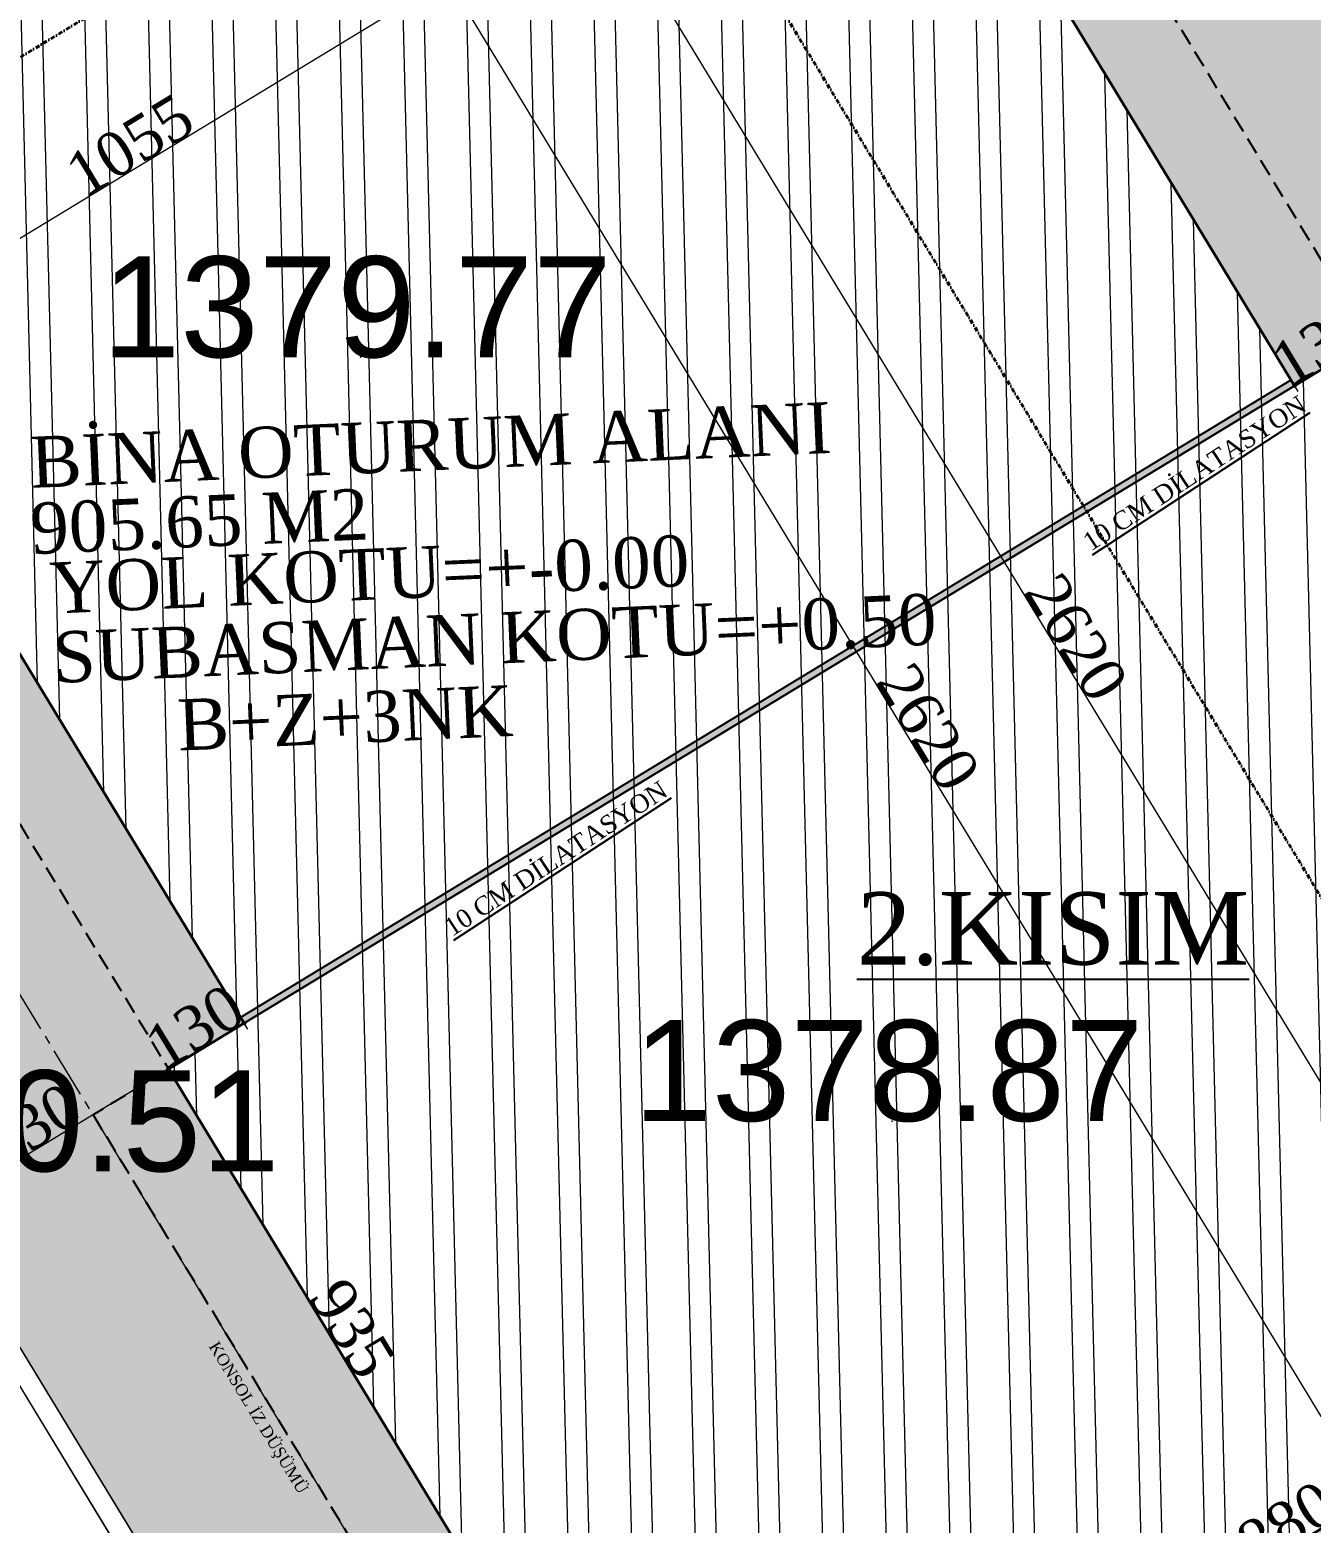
# Model space of a CAD drawing. Header units: millimetres. Extents: x 2232 to 85269, y -3593 to 5869.
# Drawn here: x 4897 to 5369, y -2521 to -1970 of the extents above; entities that cross this region are included whole.
import ezdxf

# ---------------------------------------------------------------- set-up
doc = ezdxf.new("R2010")
doc.units = ezdxf.units.MM
for name, pattern in [('CENTER2', [112.5, 75, -12.5, 12.5, -12.5]), ('DASHDOT2', [12.7, 6.35, -3.175, 0, -3.175]), ('DOTX2', [0.5, 0, -0.5]), ('HIDDEN', [0.375, 0.25, -0.125])]:
    doc.linetypes.add(name, pattern=pattern)
for name, color, linetype, lineweight in [('03_PARSEL_ALN_YENI', 40, 'Continuous', 0), ('@03_PARSEL', 40, 'Continuous', 0), ('iz', 1, 'DOTX2', 20), ('kesit çizgisi', 1, 'DASHDOT2', 40), ('Kiris', 7, 'Continuous', 30), ('NKOT', 1, 'Continuous', 0), ('NOKTA', 30, 'Continuous', 0), ('sıva iç', 21, 'Continuous', 0), ('taramaa', 8, 'Continuous', 13), ('TEVHID', 4, 'Continuous', 0), ('ölçü iç', 170, 'Continuous', 9), ('ÖLÇÜ İÇ', 7, 'Continuous', 9)]:
    doc.layers.add(name, color=color, linetype=linetype, lineweight=lineweight)
doc.layers.add('CSPO-TARAMA PARAPET', color=7, linetype='Continuous')
doc.layers.add('Yazi', color=7, linetype='Continuous')
doc.styles.add('ROMANT', font='times.ttf')
doc.styles.get("Standard").update_dxf_attribs({"font": 'arial.ttf'})
doc.styles.add('times new roman tur_1_18', font='times.ttf', dxfattribs={"height": 0.2})
doc.styles.add('Times roman', font='times.ttf')
doc.dimstyles.new('VAZİYET ÖLÇÜ', dxfattribs={"dimtxt": 65, "dimasz": 5, "dimexe": 5, "dimexo": 0, "dimgap": 0, "dimtad": 1, "dimdec": 0, "dimzin": 3, "dimdsep": 46, "dimtxsty": 'ROMANT', "dimblk": 'fm-dim', "dimcen": 9, "dimdle": 1.25, "dimse1": 1, "dimse2": 1, "dimaunit": 1, "dimadec": 4, "dimazin": 0, "dimtfac": 0.75, "dimtdec": 0, "dimtix": 1, "dimtofl": 0, "dimtmove": 2, "dimatfit": 3, "dimldrblk": '11_AR2', "dimfxl": 1, "dimtvp": 1, "dimtolj": 1, "dimtzin": 3, "dimarcsym": 0})
pattern_1 = [(45, (-15000, 0), (0, 45.25483399593904), [96, -32]), (135, (-14977.372583, 22.627417), (3.552713678800501e-15, 45.25483399593904), [96, -32])]

# ---------------------------------------------------------------- blocks, each defined once
blk = doc.blocks.new('DFGDFG')
at = {"layer": 'taramaa'}
h = blk.add_hatch(dxfattribs=at)
h.set_pattern_fill('AR-HBONE', color=256, scale=8)
h.set_pattern_definition(pattern_1)
h.paths.add_polyline_path([(1070330.959994344, -446180.5187171082), (1069903.560338346, -446439.9980689894), (1069773.820662405, -446226.2982409905), (1070201.220318403, -445966.8188891092)], flags=16)
h.paths.add_polyline_path([(1069476.160682348, -446699.4774208711), (1069346.421006407, -446485.7775928719), (1069773.820662405, -446226.2982409906), (1069903.560338346, -446439.9980689895)], flags=16)
h.paths.add_polyline_path([(1069268.490026999, -446357.6106203371), (1069138.750351058, -446143.9107923378), (1069566.150007056, -445884.4314404567), (1069695.889682997, -446098.1312684557)], flags=16)
h.paths.add_polyline_path([(1069695.889682997, -446098.1312684555), (1069566.150007056, -445884.4314404564), (1069993.549663054, -445624.9520885753), (1070123.289338995, -445838.6519165743)], flags=16)
h.paths.add_polyline_path([(1070330.959994343, -446180.5187171083), (1070201.220318403, -445966.8188891094), (1070628.619974401, -445707.3395372279), (1070758.359650342, -445921.0393652269)], flags=16)
h.paths.add_polyline_path([(1070758.359650341, -445921.0393652271), (1070628.6199744, -445707.3395372281), (1071056.019630398, -445447.8601853469), (1071185.759306339, -445661.5600133457)], flags=16)
h.paths.add_polyline_path([(1070123.289338994, -445838.6519165744), (1069993.549663054, -445624.9520885753), (1070420.949319052, -445365.4727366942), (1070550.688994993, -445579.1725646929)], flags=16)
h.paths.add_polyline_path([(1070550.688994992, -445579.1725646933), (1070420.949319051, -445365.4727366943), (1070848.34897505, -445105.993384813), (1070978.08865099, -445319.6932128118)], flags=16)
h.paths.add_polyline_path([(1070343.123073332, -445237.2421791067), (1070213.383397391, -445023.5423511075), (1070640.783053389, -444764.0629992266), (1070770.52272933, -444977.7628272253)], flags=16)
h.paths.add_polyline_path([(1069915.723417334, -445496.7215309878), (1069785.983741393, -445283.0217029889), (1070213.383397392, -445023.5423511076), (1070343.123073332, -445237.2421791067)], flags=16)
h.paths.add_polyline_path([(1069488.323761336, -445756.2008828691), (1069358.584085396, -445542.50105487), (1069785.983741394, -445283.0217029888), (1069915.723417334, -445496.7215309877)], flags=16)
h.paths.add_polyline_path([(1069060.924105339, -446015.6802347506), (1068931.184429398, -445801.9804067514), (1069358.584085396, -445542.5010548701), (1069488.323761337, -445756.2008828691)], flags=16)
h.paths.add_polyline_path([(1069150.983044046, -445200.5919908597), (1069280.722719987, -445414.2918188585), (1068853.323063989, -445673.77117074), (1068723.583388048, -445460.0713427408)], flags=16)
h.paths.add_polyline_path([(1070135.522031982, -444895.3331150959), (1069708.122375984, -445154.8124669773), (1069578.382700043, -444941.1126389782), (1070005.782356042, -444681.6332870969)], flags=16)
h.paths.add_polyline_path([(1069578.382700044, -444941.1126389783), (1069708.122375984, -445154.812466977), (1069280.722719986, -445414.2918188585), (1069150.983044046, -445200.5919908593)], flags=16)
h.paths.add_polyline_path([(1070433.182012039, -444422.1539352158), (1070562.92168798, -444635.8537632148), (1070135.522031982, -444895.3331150961), (1070005.782356041, -444681.6332870971)], flags=16)
h.paths.add_polyline_path([(1070225.56706871, -444080.2533112607), (1070355.30674465, -444293.9531392596), (1069927.907088652, -444553.432491141), (1069798.167412712, -444339.7326631419)], flags=16)
h.paths.add_polyline_path([(1069798.167412712, -444339.732663142), (1069927.907088653, -444553.4324911408), (1069500.507432655, -444812.9118430221), (1069370.767756714, -444599.2120150231)], flags=16)
h.paths.add_polyline_path([(1069370.767756714, -444599.2120150232), (1069500.507432655, -444812.911843022), (1069073.107776657, -445072.3911949033), (1068943.368100716, -444858.6913669042)], flags=16)
h.paths.add_polyline_path([(1068943.368100716, -444858.6913669045), (1069073.107776657, -445072.3911949033), (1068645.708120659, -445331.8705467847), (1068515.968444719, -445118.1707187857)], flags=16)
h.paths.add_polyline_path([(1069363.227766219, -446963.0761378718), (1069820.922212779, -446761.7907842378), (1069921.564889596, -446990.6380075184), (1070146.511777418, -446891.7106244044), (1070322.065481625, -446789.6828663062), (1070196.445657285, -446573.5355560458), (1071945.551441007, -445557.0765168785), (1071908.508127584, -445477.2901051996), (1071618.264733094, -445612.0445928975), (1070565.495297954, -443344.5180734409), (1070855.738692444, -443209.7635857433), (1070791.397294376, -443095.180977585), (1070512.377369198, -443251.8586127278), (1069777.950954467, -441943.952713458), (1069490.782350375, -441582.1312548602), (1069533.444361702, -441515.1373359005), (1069529.97113151, -441512.5762396128), (1069498.820534321, -441536.2445862077), (1068906.259114931, -440766.6564708418), (1068893.851192457, -440750.0576778108), (1068547.936205948, -440389.0274545492), (1068561.728864405, -440375.8122527273), (1068254.511709147, -440055.1708163104), (1068221.457129773, -440020.6718710881), (1067844.615155124, -439692.0528891165), (1068056.737690297, -439448.1240652706), (1067569.412825477, -439024.9492859059), (1067292.779433801, -439091.7097778161), (1066798.945474432, -439278.5658706021), (1066809.562237357, -439306.6244583249), (1066677.727533031, -439397.653182721), (1067037.6918944, -439744.6771855569), (1066864.179892982, -439924.6593662416), (1066839.06800119, -439900.4502218267), (1066145.019995517, -440620.3789445637), (1065785.055634148, -440273.3549417259), (1065749.25304982, -440310.492587242), (1066068.625941779, -440836.5454818886), (1067756.854583212, -439811.6020418108), (1068029.307902687, -440260.3716806087), (1068110.513837327, -440211.0706037513), (1068595.740225345, -441010.3079604671), (1068484.616314785, -441077.7725919567), (1069423.931568596, -442624.95934667), (1069535.055479155, -442557.4947151807), (1070020.281867173, -443356.7320718963), (1069939.075932536, -443406.0331487518), (1070211.529252012, -443854.8027875505), (1068476.286648658, -444908.2889561898), (1068181.380890852, -445087.3297064793), (1069460.31343594, -447193.4876655401), (1069463.870443035, -447191.9233611523)])
h = blk.add_hatch(dxfattribs=at)
h.set_pattern_fill('AR-HBONE', color=256, scale=8)
h.set_pattern_definition(pattern_1)
h.paths.add_polyline_path([(1067876.744813883, -443564.2746004802), (1067765.620903323, -443631.7392319692), (1068250.847291342, -444430.9765886855), (1068332.053225982, -444381.6755118277), (1068604.506545457, -444830.4451506257), (1068181.380891228, -445087.3297070973), (1065726.706217806, -441044.1289633879), (1066149.831876659, -440787.244404885), (1066422.285196134, -441236.0140436827), (1066341.079261495, -441285.3151205402), (1066826.305649512, -442084.5524772571), (1066937.429560073, -442017.0878457672), (1067010.083778599, -442136.7597494463), (1066844.676258288, -442237.1805980927), (1066953.657586079, -442416.6884536119), (1067007.94119583, -442383.7322364547), (1067423.10815884, -443067.5716860516), (1067534.232069399, -443000.1070545614)])
at = {"layer": '03_PARSEL_ALN_YENI', "lineweight": 0}
blk.add_lwpolyline([(1070022.90135233, -441665.3299331506), (1069667.596911534, -441172.1681555946), (1069560.825729593, -441035.8820134838), (1069052.367485262, -440386.8696930845), (1068553.397673211, -439856.735909446), (1068392.699481814, -439700.1285735805), (1067605.217454321, -439016.308482929), (1067292.779433801, -439091.7097778161), (1066795.525514125, -439279.8599096377), (1066513.300316474, -439474.7296889265), (1065424.48909933, -440604.1421538432), (1065466.044500402, -440672.5898508866), (1068138.595388918, -445074.6639249165), (1068304.508393898, -445347.9464060505), (1069448.319731398, -447231.5352258523), (1070160.130297578, -446918.4944131215), (1072089.977961666, -445796.9115246971), (1070882.462486736, -443196.0824441154)], close=True, dxfattribs=at)
blk.add_lwpolyline([(1065462.125633155, -440608.3268474831), (1065462.125633155, -440608.3268474831), (1065491.68847974, -440657.0210897376), (1068164.239368262, -445059.0951637765), (1068330.152373241, -445332.3776449105), (1069460.31343594, -447193.4876655401), (1070146.511777418, -446891.7106244044), (1072051.243963706, -445784.7242715819), (1070855.738692444, -443209.7635857431), (1069997.571635249, -441681.4937221496), (1069643.609015524, -441190.1943892715), (1069537.210040802, -441054.3833443267), (1069029.590175233, -440406.4411573189), (1068531.99592894, -439877.7688526358), (1068372.378810602, -439722.2150692107), (1067569.412825477, -439024.9492859059)], dxfattribs=at)
at = {"layer": '@03_PARSEL'}
blk.add_line((1065466.044500402, -440672.5898508866, -138060.7055664062), (1068138.595388918, -445074.6639249165, -138060.7055664062), dxfattribs=at)
at = {"layer": 'taramaa'}
blk.add_lwpolyline([(1068484.616314785, -441077.7725919567), (1069423.931568596, -442624.95934667), (1069535.055479155, -442557.4947151807), (1070020.281867173, -443356.7320718963), (1069939.075932536, -443406.0331487518), (1070211.529252012, -443854.8027875505), (1068476.286648658, -444908.2889561898), (1068181.380890852, -445087.3297064793), (1069460.31343594, -447193.4876655401), (1069463.870443035, -447191.9233611523), (1069363.227766219, -446963.0761378718), (1069820.922212779, -446761.7907842378), (1069921.564889596, -446990.6380075184), (1070146.511777418, -446891.7106244044), (1070322.065481625, -446789.6828663062), (1070196.445657285, -446573.5355560458), (1071945.551441007, -445557.0765168785), (1071908.508127584, -445477.2901051996), (1071618.264733094, -445612.0445928975), (1070565.495297954, -443344.5180734409), (1070855.738692444, -443209.7635857433), (1070791.397294376, -443095.180977585), (1070512.377369198, -443251.8586127278), (1069777.950954467, -441943.952713458)], dxfattribs=at)
blk.add_lwpolyline([(1067876.744813883, -443564.27460048), (1067765.620903323, -443631.7392319692), (1068250.847291342, -444430.9765886855), (1068332.053225982, -444381.6755118277), (1068604.506545457, -444830.4451506257), (1068181.380891228, -445087.3297070973), (1065726.706217806, -441044.1289633879), (1066149.831876659, -440787.244404885), (1066422.285196134, -441236.0140436827), (1066341.079261495, -441285.3151205402), (1066826.305649512, -442084.5524772571), (1066937.429560073, -442017.0878457672), (1067010.083778599, -442136.7597494463), (1066844.676258288, -442237.1805980927), (1066953.657586079, -442416.6884536119), (1067007.94119583, -442383.7322364547), (1067423.10815884, -443067.5716860516), (1067534.232069399, -443000.1070545614)], close=True, dxfattribs=at)
at = {"layer": 'TEVHID', "color": 3, "linetype": 'CENTER2', "lineweight": 0, "elevation": -138060.7055664062}
blk.add_lwpolyline([(1068196.701935383, -440207.2849626337), (1068438.789564643, -440464.4925687591), (1068672.745651428, -440713.0607636346), (1068913.001794224, -441019.731367357), (1069267.798644707, -441472.6053835392), (1069439.570899904, -441711.0248936596), (1069600.739400988, -441934.7264164797), (1070437.065915218, -443424.1014712621), (1071032.714920314, -444707.0508714879), (1071444.411329, -445593.7906394469), (1069933.15496162, -446472.0979344826), (1069463.544810111, -446678.6235895273), (1069132.838006102, -446134.0271004015), (1068560.932337367, -445192.2326904827), (1068395.035182353, -444918.9763135171), (1065908.20095464, -440822.8041780747), (1066838.552322823, -439857.7604538429), (1067029.470901335, -439725.9357210886), (1067440.477233759, -439570.4198114797), (1067471.983283722, -439562.816393176), (1068054.02162827, -440068.2368340697)], close=True, dxfattribs=at)
blk = doc.blocks.new('YTTYTY')
at = {"layer": 'NOKTA'}
for p in [(1083048.416218123, -442582.7932641943, -84.1064453125), (1083831.616218126, -443708.2932641943, -173.40087890625)]:
    blk.add_point(p, dxfattribs=at)
at = {"layer": 'NKOT'}
for s, p in [('1379.77', (1082667.244324795, -442582.7932641943, -84.1064453125)), ('1378.87', (1083450.444324798, -443708.2932641943, -173.40087890625)), ('1380.51', (1082178.044324799, -443782.3932641585, -10.107421875))]:
    blk.add_text(s, height=148.7500071525574, dxfattribs=at).set_placement(p)
blk = doc.blocks.new('GFHGFHFG')
at = {"layer": 'kesit çizgisi', "color": 1}
for p, q in [((651515.5581012407, -216046.3845378708), (651515.5581012402, -213026.6892051129)), ((649350.0909737981, -213950.8509588443), (654643.778074721, -213950.8509588444))]:
    blk.add_line(p, q, dxfattribs=at)
blk = doc.blocks.new('fm-dim')
at = {"linetype": 'Continuous'}
for p, q in [((-0.5, 0), (-1, 0)), ((0, 0.5), (4e-16, 2)), ((0, -0.5), (0, -2)), ((0.5, -2e-16), (1, -4e-16))]:
    blk.add_line(p, q, dxfattribs=at)
at = {"color": 9, "linetype": 'Continuous'}
blk.add_circle((0, 0), 0.5, dxfattribs=at)
blk = doc.blocks.new('*D2491')
at = {"layer": 'Defpoints', "color": 0, "transparency": 16777216}
for p in [(1128338.797246713, -441077.7725919567), (1129278.112500524, -442624.95934667), (1129278.112500524, -442624.95934667)]:
    blk.add_point(p, dxfattribs=at)
at = {"layer": 'ÖLÇÜ İÇ', "color": 0, "lineweight": -2, "transparency": 16777216}
blk.add_line((1128341.392040232, -441082.0465885166), (1129275.517707005, -442620.68535011), dxfattribs=at)
at = {"layer": 'ÖLÇÜ İÇ', "color": 0, "lineweight": -2, "transparency": 16777216, "xscale": 5, "yscale": 5, "zscale": 5}
for p, rotation in [((1128338.797246713, -441077.7725919567), 121.2624292926255), ((1129278.112500524, -442624.95934667), 301.2624292926255)]:
    blk.add_blockref('fm-dim', p, dxfattribs=dict(at, rotation=rotation))
at = {"layer": 'ÖLÇÜ İÇ', "color": 0, "transparency": 16777216, "insert": (1128836.716560316, -441834.2079673249), "char_height": 65, "attachment_point": 5, "rotation": 301.2624292926255, "style": 'ROMANT'}
blk.add_mtext('\\A1;1810', dxfattribs=at)
blk = doc.blocks.new('11_AR2')
blk.add_line((-0.5, 0), (-1, 0))
blk.add_circle((0, 0), 0.5)
blk = doc.blocks.new('*D2492')
at = {"layer": 'Defpoints', "color": 0, "transparency": 16777216}
for p in [(1129389.236411083, -442557.4947151806), (1129389.236411083, -442557.4947151809), (1129278.112500524, -442624.9593466698)]:
    blk.add_point(p, dxfattribs=at)
at = {"layer": 'ÖLÇÜ İÇ', "color": 0, "lineweight": -2, "transparency": 16777216}
blk.add_line((1129282.386497084, -442622.3645531515), (1129384.962414523, -442560.0895086998), dxfattribs=at)
at = {"layer": 'ÖLÇÜ İÇ', "color": 0, "lineweight": -2, "transparency": 16777216, "xscale": 5, "yscale": 5, "zscale": 5}
for p, rotation in [((1129389.236411083, -442557.4947151809), 31.2624292927766), ((1129278.112500524, -442624.9593466703), 211.2624292927766)]:
    blk.add_blockref('fm-dim', p, dxfattribs=dict(at, rotation=rotation))
at = {"layer": 'ÖLÇÜ İÇ', "color": 0, "transparency": 16777216, "insert": (1129316.516453815, -442562.9653442279), "char_height": 65, "attachment_point": 5, "rotation": 31.2624292927766, "style": 'ROMANT'}
blk.add_mtext('\\A1;130', dxfattribs=at)
blk = doc.blocks.new('*D2496')
at = {"layer": 'Defpoints', "color": 0, "transparency": 16777216}
for p in [(1130065.710183937, -443854.8027875518), (1128458.687477384, -444830.4451506255), (1128458.687477384, -444830.4451506255)]:
    blk.add_point(p, dxfattribs=at)
at = {"layer": 'ÖLÇÜ İÇ', "color": 0, "lineweight": -2, "transparency": 16777216}
blk.add_line((1130061.436187377, -443857.3975810705), (1128462.961473944, -444827.8503571067), dxfattribs=at)
at = {"layer": 'ÖLÇÜ İÇ', "color": 0, "lineweight": -2, "transparency": 16777216, "xscale": 5, "yscale": 5, "zscale": 5}
for p, rotation in [((1130065.710183937, -443854.8027875517), 31.26242929262002), ((1128458.687477384, -444830.4451506255), 211.26242929262)]:
    blk.add_blockref('fm-dim', p, dxfattribs=dict(at, rotation=rotation))
at = {"layer": 'ÖLÇÜ İÇ', "color": 0, "transparency": 16777216, "insert": (1129245.040828672, -444314.3622823907), "char_height": 65, "attachment_point": 5, "rotation": 31.262429292619988, "style": 'ROMANT'}
blk.add_mtext('\\A1;1880', dxfattribs=at)
blk = doc.blocks.new('*D2499')
at = {"layer": 'Defpoints', "color": 0, "transparency": 16777216}
for p in [(1127619.801835251, -443631.7392319697), (1127619.801835251, -443631.73923197), (1128105.028223269, -444430.9765886855)]:
    blk.add_point(p, dxfattribs=at)
at = {"layer": 'ÖLÇÜ İÇ', "color": 0, "lineweight": -2, "transparency": 16777216}
blk.add_line((1128102.433429749, -444426.7025921259), (1127622.396628769, -443636.0132285299), dxfattribs=at)
at = {"layer": 'ÖLÇÜ İÇ', "color": 0, "lineweight": -2, "transparency": 16777216, "xscale": 5, "yscale": 5, "zscale": 5}
for p, rotation in [((1127619.801835251, -443631.73923197), 121.2624292926101), ((1128105.028223268, -444430.9765886859), 301.2624292926101)]:
    blk.add_blockref('fm-dim', p, dxfattribs=dict(at, rotation=rotation))
at = {"layer": 'ÖLÇÜ İÇ', "color": 0, "transparency": 16777216, "insert": (1127890.756834134, -444014.1512676536), "char_height": 65, "attachment_point": 5, "rotation": 301.26242929261014, "style": 'ROMANT'}
blk.add_mtext('\\A1;935', dxfattribs=at)
blk = doc.blocks.new('*D2500')
at = {"layer": 'Defpoints', "color": 0, "transparency": 16777216}
for p in [(1127730.925745811, -443564.2746004802), (1127619.801835252, -443631.7392319698), (1127619.801835252, -443631.7392319698)]:
    blk.add_point(p, dxfattribs=at)
at = {"layer": 'ÖLÇÜ İÇ', "color": 0, "lineweight": -2, "transparency": 16777216}
blk.add_line((1127726.651749251, -443566.869393999), (1127624.075831811, -443629.1444384509), dxfattribs=at)
at = {"layer": 'ÖLÇÜ İÇ', "color": 0, "lineweight": -2, "transparency": 16777216, "xscale": 5, "yscale": 5, "zscale": 5}
for p, rotation in [((1127730.925745811, -443564.2746004802), 31.26242929277661), ((1127619.801835252, -443631.7392319698), 211.2624292927766)]:
    blk.add_blockref('fm-dim', p, dxfattribs=dict(at, rotation=rotation))
at = {"layer": 'ÖLÇÜ İÇ', "color": 0, "transparency": 16777216, "insert": (1127658.205788543, -443569.7452295271), "char_height": 65, "attachment_point": 5, "rotation": 31.262429292776623, "style": 'ROMANT'}
blk.add_mtext('\\A1;130', dxfattribs=at)
blk = doc.blocks.new('*D2501')
at = {"layer": 'Defpoints', "color": 0, "transparency": 16777216}
for p in [(1126791.610492, -442017.087845767), (1126791.610492, -442017.087845767), (1127730.925745811, -443564.2746004803)]:
    blk.add_point(p, dxfattribs=at)
at = {"layer": 'ÖLÇÜ İÇ', "color": 0, "lineweight": -2, "transparency": 16777216}
blk.add_line((1127728.330952292, -443560.0006039203), (1126794.205285519, -442021.361842327), dxfattribs=at)
at = {"layer": 'ÖLÇÜ İÇ', "color": 0, "lineweight": -2, "transparency": 16777216, "xscale": 5, "yscale": 5, "zscale": 5}
for p, rotation in [((1126791.610492, -442017.087845767), 121.2624292926255), ((1127730.925745811, -443564.2746004803), 301.2624292926255)]:
    blk.add_blockref('fm-dim', p, dxfattribs=dict(at, rotation=rotation))
at = {"layer": 'ÖLÇÜ İÇ', "color": 0, "transparency": 16777216, "insert": (1127289.529805603, -442773.5232211351), "char_height": 65, "attachment_point": 5, "rotation": 301.2624292926255, "style": 'ROMANT'}
blk.add_mtext('\\A1;1810', dxfattribs=at)
blk = doc.blocks.new('*D2517')
at = {"layer": 'Defpoints', "color": 0, "transparency": 16777216}
for p in [(1127619.719547508, -443631.7891898247), (1127252.238134653, -443854.891472958), (1127252.238134653, -443854.8914729578)]:
    blk.add_point(p, dxfattribs=at)
at = {"layer": 'ÖLÇÜ İÇ', "color": 0, "lineweight": -2, "transparency": 16777216}
blk.add_line((1127615.44555095, -443634.3839833477), (1127256.51213121, -443852.2966794345), dxfattribs=at)
at = {"layer": 'ÖLÇÜ İÇ', "color": 0, "lineweight": -2, "transparency": 16777216, "xscale": 5, "yscale": 5, "zscale": 5}
for p, rotation in [((1127619.719547508, -443631.7891898244), 31.2624293532735), ((1127252.238134653, -443854.8914729578), 211.2624293532735)]:
    blk.add_blockref('fm-dim', p, dxfattribs=dict(at, rotation=rotation))
at = {"layer": 'ÖLÇÜ İÇ', "color": 0, "transparency": 16777216, "insert": (1127418.820839062, -443715.0786447115), "char_height": 65, "attachment_point": 5, "rotation": 31.26242935327352, "style": 'ROMANT'}
blk.add_mtext('\\A1;430', dxfattribs=at)
blk = doc.blocks.new('*D2537')
at = {"layer": 'Defpoints', "color": 0, "transparency": 16777216}
for p in [(1127869.869725436, -441760.2181793763), (1126968.056451279, -442307.719611846), (1126968.056451279, -442307.719611846)]:
    blk.add_point(p, dxfattribs=at)
at = {"layer": 'ÖLÇÜ İÇ', "color": 0, "lineweight": -2, "transparency": 16777216}
blk.add_line((1127865.595728876, -441762.8129728953), (1126972.330447839, -442305.1248183272), dxfattribs=at)
at = {"layer": 'ÖLÇÜ İÇ', "color": 0, "lineweight": -2, "transparency": 16777216, "xscale": 5, "yscale": 5, "zscale": 5}
for p, rotation in [((1127869.869725436, -441760.2181793764), 31.26242929260379), ((1126968.056451279, -442307.719611846), 211.2624292926038)]:
    blk.add_blockref('fm-dim', p, dxfattribs=dict(at, rotation=rotation))
at = {"layer": 'ÖLÇÜ İÇ', "color": 0, "transparency": 16777216, "insert": (1127401.805086369, -442005.7072089133), "char_height": 65, "attachment_point": 5, "rotation": 31.262429292603805, "style": 'ROMANT'}
blk.add_mtext('\\A1;1055', dxfattribs=at)
blk = doc.blocks.new('*D2538')
at = {"layer": 'Defpoints', "color": 0, "transparency": 16777216}
for p in [(1128030.746923603, -442025.2059660953), (1127128.933649446, -442572.707398565), (1127128.933649446, -442572.7073985651)]:
    blk.add_point(p, dxfattribs=at)
at = {"layer": 'ÖLÇÜ İÇ', "color": 0, "lineweight": -2, "transparency": 16777216}
blk.add_line((1128026.472927043, -442027.8007596142), (1127133.207646006, -442570.1126050463), dxfattribs=at)
at = {"layer": 'ÖLÇÜ İÇ', "color": 0, "lineweight": -2, "transparency": 16777216, "xscale": 5, "yscale": 5, "zscale": 5}
for p, rotation in [((1128030.746923603, -442025.2059660953), 31.26242929261458), ((1127128.933649446, -442572.7073985651), 211.2624292926146)]:
    blk.add_blockref('fm-dim', p, dxfattribs=dict(at, rotation=rotation))
at = {"layer": 'ÖLÇÜ İÇ', "color": 0, "transparency": 16777216, "insert": (1127562.682284536, -442270.6949956324), "char_height": 65, "attachment_point": 5, "rotation": 31.262429292614595, "style": 'ROMANT'}
blk.add_mtext('\\A1;1055', dxfattribs=at)
blk = doc.blocks.new('*D2539')
at = {"layer": 'Defpoints', "color": 0, "transparency": 16777216}
for p in [(1128248.720748161, -441892.8714966361), (1129608.392552018, -444132.4456940648), (1129608.392552018, -444132.4456940651)]:
    blk.add_point(p, dxfattribs=at)
at = {"layer": 'ÖLÇÜ İÇ', "color": 0, "lineweight": -2, "transparency": 16777216}
blk.add_line((1128251.31554168, -441897.1454931963), (1129605.797758499, -444128.1716975051), dxfattribs=at)
at = {"layer": 'ÖLÇÜ İÇ', "color": 0, "lineweight": -2, "transparency": 16777216, "xscale": 5, "yscale": 5, "zscale": 5}
for p, rotation in [((1128248.720748161, -441892.8714966364), 121.2624292926101), ((1129608.392552018, -444132.4456940651), 301.2624292926101)]:
    blk.add_blockref('fm-dim', p, dxfattribs=dict(at, rotation=rotation))
at = {"layer": 'ÖLÇÜ İÇ', "color": 0, "transparency": 16777216, "insert": (1128956.818336787, -442995.5005933624), "char_height": 65, "attachment_point": 5, "rotation": 301.26242929261014, "style": 'ROMANT'}
blk.add_mtext('\\A1;2620', dxfattribs=at)
blk = doc.blocks.new('*D2540')
at = {"layer": 'Defpoints', "color": 0, "transparency": 16777216}
for p in [(1128030.746923602, -442025.2059660951), (1129390.41872746, -444264.7801635244), (1129390.418727459, -444264.7801635248)]:
    blk.add_point(p, dxfattribs=at)
at = {"layer": 'ÖLÇÜ İÇ', "color": 0, "lineweight": -2, "transparency": 16777216}
blk.add_line((1128033.341717121, -442029.4799626555), (1129387.82393394, -444260.5061669649), dxfattribs=at)
at = {"layer": 'ÖLÇÜ İÇ', "color": 0, "lineweight": -2, "transparency": 16777216, "xscale": 5, "yscale": 5, "zscale": 5}
for p, rotation in [((1128030.746923602, -442025.2059660955), 121.2624292926048), ((1129390.418727459, -444264.7801635248), 301.2624292926048)]:
    blk.add_blockref('fm-dim', p, dxfattribs=dict(at, rotation=rotation))
at = {"layer": 'ÖLÇÜ İÇ', "color": 0, "transparency": 16777216, "insert": (1128738.844512228, -443127.835062822), "char_height": 65, "attachment_point": 5, "rotation": 301.2624292926048, "style": 'ROMANT'}
blk.add_mtext('\\A1;2620', dxfattribs=at)
blk = doc.blocks.new('RRRR')
at = {"layer": 'ölçü iç'}
h = blk.add_hatch(dxfattribs=at)
h.set_pattern_fill('ANSI32', color=2, scale=250, angle=-133.5898099207432)
h.set_pattern_definition([(271.4101900792568, (0, 0), (93.72160581534835, 2.307185166488395), []), (271.4101900792568, (-30.47147349826992, -32.00959694013), (93.72160581534835, 2.307185166488395), [])])
h.paths.add_polyline_path([(1128087.843549994, -441627.8837099171), (1128248.720748161, -441892.871496636), (1128030.746923603, -442025.2059660952), (1127869.869725436, -441760.2181793763)])
h.paths.add_polyline_path([(1126004.012808587, -440787.2444048848), (1126276.466128062, -441236.0140436827), (1126195.260193422, -441285.3151205401), (1126680.486581441, -442084.5524772562), (1126791.610492, -442017.0878457669), (1127730.925745811, -443564.2746004802), (1127619.801835252, -443631.7392319697), (1128105.028223269, -444430.9765886855), (1128186.234157909, -444381.6755118277), (1128458.687477384, -444830.4451506254), (1130065.710183937, -443854.8027875517), (1129793.256864463, -443406.0331487523), (1129874.462799101, -443356.7320718963), (1129389.236411083, -442557.4947151805), (1129278.112500524, -442624.95934667), (1128338.797246713, -441077.7725919567), (1128449.921157272, -441010.3079604672), (1127964.694769254, -440211.0706037513), (1127883.488834614, -440260.3716806087), (1127611.035515139, -439811.6020418108)])
at = {"layer": 'iz', "color": 41, "linetype": 'HIDDEN', "lineweight": 25, "ltscale": 100, "true_color": 0xf4ee51}
for points in [[(1127611.035515139, -439811.6020418108), (1127739.255411938, -439733.7582362464), (1128011.708731414, -440182.5278750444), (1128075.818679814, -440143.6059722621), (1128561.045067831, -440942.8433289782), (1128449.921157272, -441010.3079604672), (1129389.236411082, -442557.4947151802), (1129500.360321642, -442490.030083691), (1129985.58670966, -443289.2674404073), (1129921.476761261, -443328.1893431896), (1130193.930080736, -443776.9589819873), (1130065.710183937, -443854.8027875514)], [(1126004.012808587, -440787.244404885), (1125875.792911787, -440865.0882104493), (1126148.246231263, -441313.8578492471), (1126084.136282863, -441352.7797520293), (1126569.362670881, -442152.0171087454), (1126680.486581441, -442084.5524772562), (1127619.801835252, -443631.7392319688), (1127508.677924692, -443699.2038634578), (1127993.904312711, -444498.4412201741), (1128058.01426111, -444459.519317392), (1128330.467580585, -444908.2889561898), (1128458.687477384, -444830.4451506257)]]:
    blk.add_lwpolyline(points, dxfattribs=at)
at = {"layer": 'Kiris', "color": 7}
blk.add_lwpolyline([(1126004.012808587, -440787.2444048848), (1126276.466128062, -441236.0140436827), (1126195.260193422, -441285.3151205401), (1126680.486581441, -442084.5524772562), (1126791.610492, -442017.0878457669), (1127730.925745811, -443564.2746004802), (1127619.801835252, -443631.7392319697), (1128105.028223269, -444430.9765886855), (1128186.234157909, -444381.6755118277), (1128458.687477384, -444830.4451506254), (1130065.710183937, -443854.8027875517), (1129793.256864463, -443406.0331487523), (1129874.462799101, -443356.7320718963), (1129389.236411083, -442557.4947151805), (1129278.112500524, -442624.95934667), (1128338.797246713, -441077.7725919567), (1128449.921157272, -441010.3079604672), (1127964.694769254, -440211.0706037513), (1127883.488834614, -440260.3716806087), (1127611.035515139, -439811.6020418108)], close=True, dxfattribs=at)
at = {"layer": 'Kiris', "color": 18, "true_color": 0x000000}
blk.add_blockref('DFGDFG', (59854.18093192764, 0), dxfattribs=at)
at = {"layer": 'NKOT', "color": 18, "true_color": 0x000000}
blk.add_blockref('YTTYTY', (44854.18093192764, 0), dxfattribs=at)
at = {"layer": 'sıva iç', "rotation": 301.262429292626}
blk.add_blockref('GFHGFHFG', (973027.6697189077, 226322.5300951898), dxfattribs=at)
at = {"layer": 'iz', "color": 41, "linetype": 'HIDDEN', "ltscale": 100, "true_color": 0xf4ee51, "style": 'Times roman'}
blk.add_text('KONSOL İZ DÜŞÜMÜ', height=17.28000000006286, rotation=301.3777022381275, dxfattribs=at).set_placement((1127678.420473687, -444040.2543524925))
at = {"layer": 'Kiris', "color": 6, "style": 'times new roman tur_1_18'}
for s, p in [('BİNA OTURUM ALANI', (1127417.637785523, -442775.3362353228)), ('905.65 M2', (1127417.637785523, -442872.9115706079)), ('YOL KOTU=+-0.00', (1127446.412079734, -442960.7390526712)), ('SUBASMAN KOTU=+0.50', (1127450.668533806, -443062.8362120553)), ('B+Z+3NK', (1127634.556342873, -443162.449289534))]:
    blk.add_text(s, height=75.26399999999997, rotation=2.503511072667098, dxfattribs=at).set_placement(p)
at = {"layer": 'ÖLÇÜ İÇ'}
for p1, p2, distance, picture, middle in [((1128338.797246713, -441077.7725919567), (1129278.112500524, -442624.95934667), 0, '*D2491', (1128836.716560316, -441834.2079673249)), ((1127869.869725436, -441760.2181793763), (1126968.056451279, -442307.7196118459), 9.953234150502112e-11, '*D2537', (1127401.805086369, -442005.7072089133)), ((1128248.720748161, -441892.8714966362), (1129608.392552019, -444132.445694065), -1.0555581623364549e-09, '*D2539', (1128956.818336787, -442995.5005933624)), ((1127730.925745811, -443564.2746004802), (1126791.610492, -442017.0878457669), 3.022939296057303e-11, '*D2501', (1127289.529805603, -442773.5232211351)), ((1128030.746923603, -442025.2059660952), (1127128.933649446, -442572.707398565), 4.976617075250628e-11, '*D2538', (1127562.682284536, -442270.6949956324)), ((1128030.746923603, -442025.2059660952), (1129390.41872746, -444264.7801635244), -1.206631480737952e-09, '*D2540', (1128738.844512228, -443127.835062822)), ((1129278.112500524, -442624.95934667), (1129389.236411083, -442557.4947151805), -3.482944941008213e-10, '*D2492', (1129316.516453815, -442562.9653442279)), ((1127730.925745811, -443564.2746004802), (1127619.801835252, -443631.7392319697), 9.951271260025778e-11, '*D2500', (1127658.205788543, -443569.7452295271)), ((1127619.719547508, -443631.7891898246), (1127252.238134653, -443854.891472958), -1.9899969120963615e-10, '*D2517', (1127418.820839062, -443715.0786447115)), ((1128105.028223269, -444430.9765886855), (1127619.801835252, -443631.7392319697), 9.471351370465324e-10, '*D2499', (1127890.756834134, -444014.1512676536)), ((1130065.710183937, -443854.8027875517), (1128458.687477384, -444830.4451506254), 4.978612699406275e-11, '*D2496', (1129245.040828672, -444314.3622823907))]:
    dim = blk.add_aligned_dim(p1=p1, p2=p2, distance=distance, dimstyle='VAZİYET ÖLÇÜ', dxfattribs=at)
    dim.commit()
    dim.dimension.update_dxf_attribs({"geometry": picture, "text_midpoint": middle})

msp = doc.modelspace()

# ---------------------------------------------------------------- hatches: boundary and pattern name
at = {"layer": 'CSPO-TARAMA PARAPET'}
h = msp.add_hatch(dxfattribs=at)
h.set_pattern_fill('ANGLE', color=256, scale=0.2)
h.set_pattern_definition([(0, (1202.274211178793, 125.0195764347254), (0, 1.397), [1.016, -0.381]), (90, (1202.274211178793, 125.0195764347254), (-1.397, 8.554157892044264e-17), [1.016, -0.381])])
h.paths.add_polyline_path([(4974.375879914398, -2334.232929750392), (4975.67327667042, -2336.369928024737), (5362.469965348545, -2101.5411145721), (5361.17256858908, -2099.404116292198)])

# ---------------------------------------------------------------- linework, layer by layer
for p, q in [((5361.17256858908, -2099.404116292198), (4974.375879910962, -2334.23292974472)), ((5362.469965348486, -2101.541114572188), (4975.673276670368, -2336.36992802471))]:
    msp.add_line(p, q)
msp.add_lwpolyline([(4974.375879910956, -2334.232929744724), (4975.67327667042, -2336.369928024737), (5362.469965348545, -2101.5411145721), (5361.17256858908, -2099.404116292198), (4974.375879914398, -2334.232929750392), (4975.673276670394, -2336.369928024694)])

# ---------------------------------------------------------------- block references
at = {"layer": 'ÖLÇÜ İÇ', "xscale": 0.25, "yscale": 0.25, "zscale": 0.25}
msp.add_blockref('RRRR', (-276957.0581597823, 108554.6987220953), dxfattribs=at)

# ---------------------------------------------------------------- texts
at = {"layer": 'Yazi', "style": 'Times roman'}
for p in [(5287.451856547532, -2162.647582939916), (5052.236227390038, -2304.630006567766)]:
    msp.add_text('%%U10 CM DİLATASYON', height=6.669931409265256, rotation=33.18875339392084, dxfattribs=at).set_placement(p)
msp.add_text('%%U2.KISIM', height=26.70402447782864, dxfattribs=at).set_placement((5201.317200181589, -2314.751626423532))

doc.saveas('drawing.dxf')
